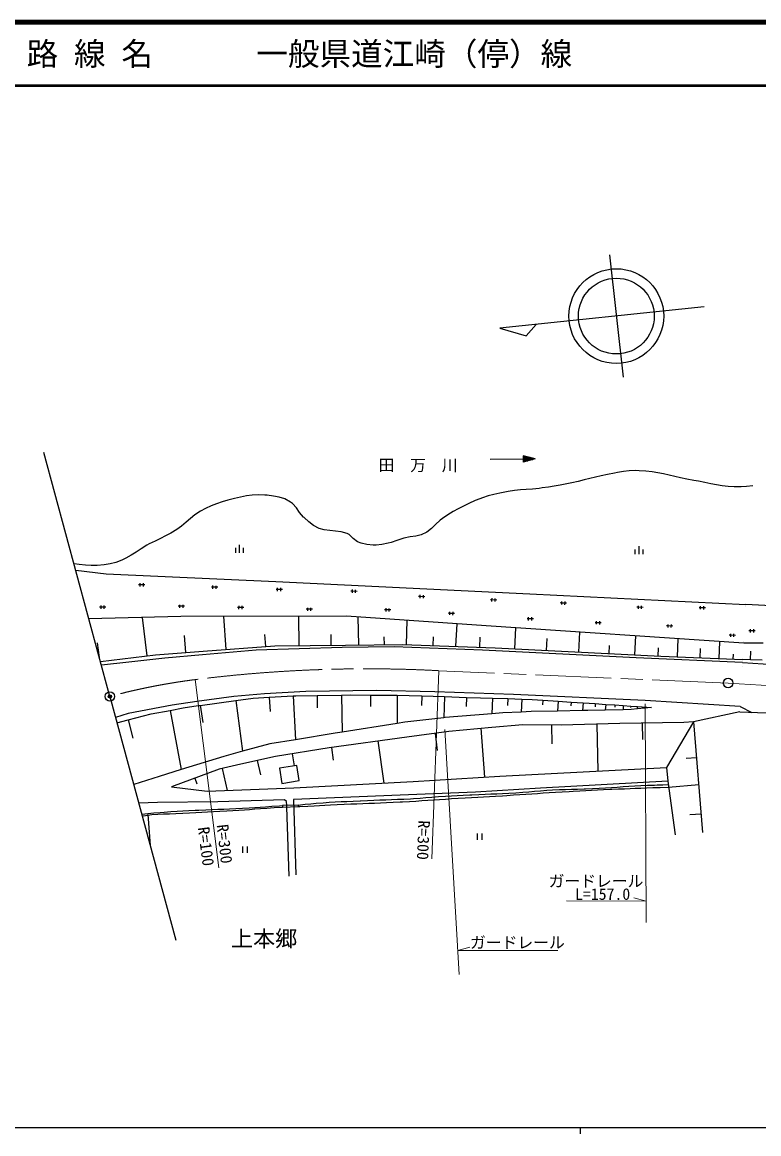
# Model space of a CAD drawing. Units: millimetres, scale not verified. Extents: x 40000 to 680000, y 20000 to 380000.
# Drawn here: x 179675 to 296275, y 204000 to 380000 of the extents above; entities that cross this region are included whole.
import ezdxf
from ezdxf.enums import TextEntityAlignment as Align

# ---------------------------------------------------------------- set-up
doc = ezdxf.new("R2010")
doc.units = ezdxf.units.MM
doc.header["$LTSCALE"] = 1000
doc.header["$PDMODE"] = 32
doc.header["$PDSIZE"] = 500
doc.linetypes.add('CHAIN', pattern=[18.5, 12, -1.5, 3.5, -1.5])
for name, color, linetype, lineweight in [('M-BGD', 7, 'Continuous', 25), ('M-BGD-HTXT', 7, 'Continuous', 13), ('M-BMK', 2, 'CHAIN', 13), ('M-BMK-SRVR', 3, 'Continuous', 25), ('M-STR-HTXT', 7, 'Continuous', 13), ('M-TTL', 2, 'Continuous', 140), ('M-TTL-BAND', 7, 'Continuous', 25), ('M-TTL-LINE', 7, 'Continuous', 50)]:
    doc.layers.add(name, color=color, linetype=linetype, lineweight=lineweight)
for name, color, linetype in [('M-BMK-HTXT', 7, 'Continuous'), ('M-OTRS', 6, 'Continuous'), ('M-TTL-TXT', 7, 'Continuous')]:
    doc.layers.add(name, color=color, linetype=linetype)
doc.styles.add('ＭＳ ゴシック', font='')
doc.styles.get('ＭＳ ゴシック').set_extended_font_data('MS Gothic')

msp = doc.modelspace()

# ---------------------------------------------------------------- linework, layer by layer
at = {"layer": 'M-BGD'}
for p, q in [((272635, 343174), (274812, 323774)), ((287654, 334920), (255294, 331548)), ((255294, 331548), (259475, 330332)), ((259475, 330332), (261016, 332144)), ((193551, 273246), (183107, 311858)), ((253752, 310809), (258967, 310846)), ((260899, 310860), (258963, 311364)), ((258963, 311364), (258971, 310328)), ((259350, 311263), (258964, 311260)), ((258965, 311157), (259738, 311162)), ((260125, 311061), (258966, 311053)), ((258966, 310950), (260512, 310961)), ((260899, 310860), (258967, 310846)), ((258968, 310743), (260513, 310754)), ((260128, 310647), (258968, 310639)), ((258969, 310535), (259742, 310541)), ((259356, 310435), (258970, 310432)), ((260899, 310860), (258971, 310328)), ((213468, 296005), (213468, 296755)), ((214093, 296005), (214093, 297255)), ((214718, 296005), (214718, 296755)), ((276712, 295777), (276712, 296527)), ((277337, 295777), (277337, 297027)), ((277962, 295777), (277962, 296527)), ((188145, 293233), (192973, 292679)), ((192973, 292679), (219832, 291464)), ((198357, 290930), (198107, 290932)), ((198356, 290680), (198357, 290930)), ((198357, 290930), (198359, 291180)), ((199107, 290925), (198357, 290930)), ((198856, 290677), (198857, 290926)), ((198857, 290926), (198859, 291176)), ((209871, 290537), (209621, 290538)), ((209869, 290287), (209871, 290537)), ((209871, 290537), (209873, 290787)), ((210621, 290532), (209871, 290537)), ((210369, 290283), (210371, 290533)), ((210371, 290533), (210373, 290783)), ((219832, 291464), (260053, 289474)), ((220102, 290189), (220104, 290439)), ((220602, 290185), (220604, 290435)), ((220102, 290189), (219852, 290190)), ((220101, 289939), (220102, 290189)), ((220852, 290184), (220102, 290189)), ((220601, 289935), (220602, 290185)), ((231948, 289905), (231699, 289912)), ((231941, 289655), (231948, 289905)), ((231948, 289905), (231956, 290155)), ((232698, 289881), (231948, 289905)), ((232441, 289639), (232448, 289889)), ((232448, 289889), (232456, 290139)), ((242682, 289067), (242432, 289075)), ((242674, 288817), (242682, 289067)), ((242682, 289067), (242690, 289317)), ((243432, 289044), (242682, 289067)), ((243174, 288802), (243182, 289052)), ((243182, 289052), (243190, 289302)), ((254042, 288533), (254050, 288783)), ((254542, 288517), (254549, 288767)), ((260053, 289474), (294247, 287778)), ((192148, 287380), (191898, 287381)), ((192146, 287130), (192148, 287380)), ((192148, 287380), (192150, 287630)), ((192898, 287375), (192148, 287380)), ((192646, 287126), (192648, 287376)), ((192648, 287376), (192650, 287626)), ((204632, 287519), (204382, 287521)), ((204631, 287269), (204632, 287519)), ((204632, 287519), (204634, 287769)), ((205382, 287514), (204632, 287519)), ((205131, 287266), (205132, 287516)), ((205132, 287516), (205134, 287766)), ((213990, 287327), (213740, 287329)), ((213988, 287077), (213990, 287327)), ((213990, 287327), (213992, 287577)), ((214740, 287322), (213990, 287327)), ((214488, 287074), (214490, 287324)), ((214490, 287324), (214492, 287574)), ((224865, 287049), (224615, 287051)), ((224864, 286799), (224865, 287049)), ((224865, 287049), (224867, 287299)), ((225615, 287044), (224865, 287049)), ((225364, 286796), (225365, 287046)), ((225365, 287046), (225367, 287296)), ((237272, 286960), (237022, 286968)), ((237264, 286710), (237272, 286960)), ((237272, 286960), (237279, 287210)), ((238021, 286937), (237272, 286960)), ((237764, 286695), (237771, 286945)), ((237771, 286945), (237779, 287195)), ((254042, 288533), (253792, 288540)), ((254034, 288283), (254042, 288533)), ((254792, 288510), (254042, 288533)), ((254534, 288267), (254542, 288517)), ((265102, 288039), (264853, 288047)), ((265095, 287789), (265102, 288039)), ((265102, 288039), (265110, 288289)), ((265852, 288016), (265102, 288039)), ((265594, 287774), (265602, 288024)), ((265602, 288024), (265610, 288274)), ((277217, 287360), (276967, 287367)), ((277210, 287110), (277217, 287360)), ((277217, 287360), (277225, 287609)), ((277967, 287336), (277217, 287360)), ((277709, 287094), (277717, 287344)), ((277717, 287344), (277725, 287594)), ((287069, 287292), (286819, 287300)), ((287061, 287042), (287069, 287292)), ((287069, 287292), (287077, 287542)), ((287818, 287269), (287069, 287292)), ((287561, 287026), (287569, 287276)), ((287569, 287276), (287576, 287526)), ((294232, 287526), (294232, 287526)), ((317446, 286687), (294247, 287778)), ((204781, 285923), (190222, 285553)), ((199447, 279667), (198735, 285769)), ((231002, 285964), (204781, 285923)), ((211954, 280673), (211568, 285933)), ((223518, 281277), (223471, 285952)), ((253117, 284447), (231002, 285964)), ((232939, 281377), (232881, 285835)), ((240504, 281444), (240636, 285303)), ((247375, 286405), (247125, 286413)), ((247368, 286155), (247375, 286405)), ((247375, 286405), (247383, 286655)), ((248125, 286382), (247375, 286405)), ((247867, 286139), (247875, 286389)), ((247875, 286389), (247883, 286639)), ((259840, 285546), (259591, 285553)), ((259833, 285296), (259840, 285546)), ((259840, 285546), (259848, 285795)), ((260590, 285522), (259840, 285546)), ((260332, 285280), (260340, 285530)), ((260340, 285530), (260348, 285780)), ((270600, 284917), (270608, 285167)), ((271100, 284902), (271107, 285152)), ((248330, 281225), (248505, 284763)), ((293891, 281660), (253117, 284447)), ((257662, 280763), (257828, 284125)), ((267792, 280261), (267950, 283433)), ((270600, 284917), (270350, 284925)), ((270592, 284667), (270600, 284917)), ((271350, 284894), (270600, 284917)), ((271092, 284652), (271100, 284902)), ((281927, 284407), (281677, 284415)), ((281919, 284157), (281927, 284407)), ((281927, 284407), (281934, 284657)), ((282676, 284384), (281927, 284407)), ((282419, 284142), (282426, 284391)), ((282426, 284391), (282434, 284641)), ((294971, 283629), (294721, 283626)), ((294971, 283629), (294968, 283879)), ((295721, 283638), (294971, 283629)), ((294974, 283379), (294971, 283629)), ((295471, 283635), (295468, 283885)), ((295474, 283385), (295471, 283635)), ((191886, 279402), (191615, 281720)), ((205554, 280204), (205356, 282906)), ((218215, 281131), (218074, 283053)), ((228578, 281327), (228561, 283041)), ((237009, 281430), (236992, 282692)), ((244709, 281301), (244756, 282678)), ((252093, 281039), (252172, 282639)), ((262685, 280514), (262780, 282434)), ((276681, 279821), (276830, 282826)), ((283421, 279507), (283540, 282368)), ((289990, 279234), (290101, 281919)), ((291837, 282931), (291587, 282939)), ((291830, 282681), (291837, 282931)), ((291837, 282931), (291845, 283181)), ((292587, 282908), (291837, 282931)), ((292329, 282666), (292337, 282916)), ((292337, 282916), (292345, 283166)), ((296962, 281694), (293891, 281660)), ((293905, 281888), (293904, 281888)), ((200768, 279821), (208336, 280408)), ((216694, 280582), (208238, 279825)), ((208336, 280408), (219681, 281239)), ((230344, 280986), (216694, 280582)), ((219681, 281239), (230854, 281350)), ((238552, 281106), (230344, 280986)), ((230854, 281350), (239851, 281467)), ((252541, 280554), (238552, 281106)), ((239851, 281467), (254557, 280965)), ((276871, 279384), (252541, 280554)), ((254557, 280965), (266097, 280345)), ((266097, 280345), (280775, 279618)), ((272585, 280023), (272648, 281307)), ((280343, 279636), (280397, 280944)), ((286999, 279358), (287061, 280846)), ((292232, 279140), (292267, 279963)), ((294963, 279055), (295028, 280399)), ((192048, 278803), (200768, 279821)), ((196532, 278650), (192207, 278215)), ((202233, 279325), (196532, 278650)), ((208238, 279825), (202233, 279325)), ((293716, 278639), (276871, 279384)), ((280775, 279618), (293741, 279077)), ((293716, 278639), (319243, 276875)), ((294963, 279055), (293741, 279077)), ((293743, 279115), (293743, 279115)), ((296829, 278964), (294963, 279055)), ((293674, 277931), (293675, 277931)), ((193551, 273246), (203996, 234633)), ((213163, 273260), (207326, 272459)), ((218009, 273642), (213163, 273260)), ((213468, 272595), (216233, 272969)), ((216233, 272969), (218787, 273110)), ((224590, 274031), (218009, 273642)), ((218787, 273110), (222543, 273316)), ((218787, 273110), (218911, 270866)), ((222543, 273316), (222994, 273341)), ((222543, 273316), (222924, 266384)), ((222994, 273341), (226342, 273399)), ((235778, 274161), (224590, 274031)), ((226342, 273399), (230218, 273466)), ((226342, 273399), (226376, 271450)), ((230218, 273466), (231718, 273492)), ((230218, 273466), (230319, 267593)), ((231718, 273492), (234829, 273463)), ((234829, 273463), (234812, 271629)), ((234829, 273463), (239048, 273424)), ((244976, 273979), (235778, 274161)), ((239048, 273424), (239006, 268975)), ((239048, 273424), (240956, 273406)), ((240956, 273406), (242919, 273341)), ((242919, 273341), (242868, 271807)), ((242919, 273341), (246524, 273220)), ((257422, 273551), (244976, 273979)), ((246524, 273220), (246412, 269883)), ((246524, 273220), (250027, 273103)), ((250027, 273103), (249978, 271662)), ((250027, 273103), (252221, 273030)), ((252221, 273030), (254101, 272972)), ((254101, 272972), (254025, 270510)), ((254101, 272972), (256534, 272897)), ((256534, 272897), (256501, 271824)), ((256534, 272897), (258749, 272829)), ((278290, 272593), (257422, 273551)), ((258749, 272829), (258686, 270782)), ((258749, 272829), (260400, 272778)), ((203385, 271842), (196421, 270525)), ((203087, 271030), (205164, 271421)), ((207326, 272459), (203385, 271842)), ((205164, 271421), (207537, 271792)), ((207537, 271792), (207863, 271837)), ((207862, 271843), (208285, 269144)), ((207863, 271837), (213468, 272595)), ((213468, 272595), (214556, 264556)), ((260400, 272778), (262108, 272663)), ((262108, 272663), (262060, 271943)), ((262108, 272663), (264501, 272502)), ((264501, 272502), (264395, 270927)), ((264501, 272502), (266586, 272362)), ((266586, 272362), (266544, 271738)), ((266586, 272362), (268475, 272235)), ((268475, 272235), (268392, 270999)), ((268475, 272235), (270387, 272106)), ((271980, 271075), (269213, 271014)), ((270387, 272106), (270354, 271607)), ((270387, 272106), (272042, 271995)), ((272042, 271995), (271980, 271075)), ((274788, 271137), (271980, 271075)), ((272042, 271995), (273487, 271898)), ((273487, 271898), (273465, 271567)), ((273487, 271898), (274833, 271807)), ((274833, 271807), (274788, 271137)), ((276088, 271165), (274788, 271137)), ((274833, 271807), (275996, 271729)), ((275996, 271729), (275981, 271506)), ((275996, 271729), (277085, 271656)), ((277059, 271269), (276088, 271165)), ((277059, 271269), (277085, 271656)), ((279285, 271508), (277059, 271269)), ((277085, 271656), (279285, 271508)), ((293309, 271639), (278290, 272593)), ((293309, 271639), (295186, 270720)), ((196421, 270525), (194451, 269918)), ((194677, 269083), (196457, 269537)), ((196457, 269537), (200106, 270470)), ((196457, 269537), (197196, 266645)), ((200106, 270470), (203087, 271030)), ((203087, 271030), (204849, 261656)), ((246412, 269883), (240270, 269176)), ((246631, 269908), (246412, 269883)), ((254025, 270510), (246631, 269908)), ((255765, 270651), (254025, 270510)), ((258686, 270782), (255765, 270651)), ((260253, 270852), (258686, 270782)), ((264395, 270927), (260253, 270852)), ((268392, 270999), (264395, 270927)), ((269213, 271014), (268392, 270999)), ((293260, 270794), (285944, 269227)), ((293255, 270706), (293255, 270706)), ((293260, 270794), (318832, 269809)), ((230319, 267593), (229233, 267421)), ((239006, 268975), (230319, 267593)), ((240270, 269176), (239006, 268975)), ((247190, 267676), (240558, 266822)), ((254009, 268348), (247190, 267676)), ((252275, 268216), (252866, 260469)), ((258945, 268725), (254009, 268348)), ((265011, 268723), (258945, 268725)), ((263470, 268686), (263541, 265755)), ((274292, 268948), (265011, 268723)), ((270622, 268859), (270802, 261434)), ((284416, 269107), (274292, 268948)), ((277829, 269004), (277869, 266417)), ((285944, 269227), (281670, 262003)), ((285944, 269227), (284416, 269107)), ((285944, 269227), (287390, 251722)), ((222924, 266384), (218875, 265719)), ((229233, 267421), (222924, 266384)), ((240558, 266822), (228268, 265135)), ((235981, 266194), (236897, 259517)), ((245039, 267399), (245388, 264690)), ((214556, 264556), (211597, 263759)), ((218875, 265719), (214556, 264556)), ((228268, 265135), (219789, 263754)), ((222391, 264178), (222705, 262248)), ((228611, 265182), (228889, 263160)), ((211597, 263759), (204849, 261656)), ((214269, 262546), (210853, 261746)), ((219789, 263754), (214269, 262546)), ((216891, 263120), (217392, 260832)), ((223152, 262318), (220392, 261886)), ((223528, 259919), (223152, 262318)), ((286413, 263550), (284797, 263417)), ((201366, 260571), (197329, 259281)), ((204849, 261656), (201366, 260571)), ((210853, 261746), (203313, 258927)), ((211312, 261854), (212132, 258351)), ((220392, 261886), (220768, 259487)), ((241558, 259764), (255299, 260621)), ((255299, 260621), (281670, 262003)), ((281670, 262003), (281855, 259812)), ((203313, 258927), (208973, 258228)), ((206995, 260304), (207337, 259389)), ((208973, 258228), (222685, 258763)), ((220768, 259487), (223528, 259919)), ((222685, 258763), (241558, 259764)), ((261698, 258743), (251411, 258109)), ((281855, 259812), (261698, 258743)), ((281855, 259812), (283056, 251327)), ((286768, 259243), (281991, 258848)), ((239489, 257616), (222632, 256905)), ((251411, 258109), (239489, 257616)), ((201101, 256457), (198116, 256370)), ((210649, 256578), (201101, 256457)), ((221195, 256856), (210649, 256578)), ((223348, 256054), (220880, 255980)), ((220880, 255980), (220889, 255680)), ((223357, 255754), (220889, 255680)), ((221536, 256592), (221195, 256856)), ((221557, 256000), (221536, 256592)), ((221567, 255700), (221557, 256000)), ((221943, 244772), (221567, 255700)), ((222632, 256905), (222963, 245011)), ((223348, 256054), (223357, 255754)), ((199582, 254556), (199936, 249643)), ((287150, 254623), (285341, 254474)), ((251697, 251537), (251697, 250537)), ((252447, 251537), (252447, 250537)), ((214549, 249486), (214549, 248486)), ((215299, 249486), (215299, 248486))]:
    msp.add_line(p, q, dxfattribs=at)
for points in [[(295340, 306579), (294311, 306471), (293490, 306438), (292397, 306428), (291405, 306486), (290478, 306598), (289582, 306751), (288682, 306931), (287743, 307124), (286730, 307316), (285988, 307438), (284902, 307626), (283902, 307836), (282965, 308057), (282067, 308277), (281186, 308486), (280297, 308674), (279376, 308828), (278401, 308938), (277347, 308993), (276823, 308997), (275775, 308961), (274856, 308867), (273895, 308711), (273414, 308621), (272327, 308403), (271340, 308185), (270418, 307968), (269528, 307749), (268634, 307528), (267701, 307304), (266694, 307077), (265866, 306903), (264813, 306697), (263882, 306535), (262970, 306394), (261974, 306253), (261501, 306187), (260430, 306069), (259473, 306004), (258562, 305950), (257627, 305867), (256600, 305714), (256320, 305659), (255260, 305445), (254321, 305240), (253435, 305009), (252535, 304717), (251555, 304326), (251401, 304258), (250401, 303810), (249506, 303390), (248679, 302970), (247880, 302520), (247070, 302014), (246210, 301422), (245835, 301149), (245079, 300480), (244444, 299832), (243733, 299275), (242831, 298838), (241961, 298633), (241064, 298507), (240081, 298313), (239919, 298267), (238961, 297941), (238074, 297642), (237608, 297527), (236614, 297322), (235681, 297220), (235229, 297217), (234215, 297291), (233310, 297505), (232755, 297713), (232039, 298263), (231427, 298874), (231130, 299034), (230159, 299324), (229259, 299437), (228377, 299496), (227461, 299623), (226683, 299851), (225777, 300304), (225060, 300868), (224322, 301555), (224228, 301641), (223576, 302390), (223075, 303125), (222455, 303804), (222152, 304027), (221240, 304523), (220366, 304817), (219462, 304982), (218460, 305091), (218102, 305127), (217039, 305184), (216096, 305134), (215193, 304998), (214252, 304793), (213304, 304564), (212249, 304304), (211308, 304048), (210432, 303766), (209572, 303428), (208679, 303004), (207908, 302584), (207025, 302007), (206297, 301418), (205621, 300816), (204894, 300202), (204142, 299661), (203221, 299100), (202372, 298651), (201548, 298256), (200702, 297858), (199786, 297397), (199392, 297184), (198478, 296636), (197692, 296114), (196929, 295615), (196085, 295135), (195442, 294831), (194477, 294477), (193580, 294267), (192624, 294106), (191548, 293984), (190586, 293971), (189665, 294033), (188714, 294135), (187877, 294223)], [(223348, 256054), (224491, 256174), (225346, 256254), (226191, 256327), (227293, 256417), (228290, 256488), (229226, 256544), (230140, 256591), (231075, 256634), (232072, 256680), (233172, 256732), (233211, 256734), (234324, 256785), (235345, 256826), (236302, 256859), (237223, 256890), (238139, 256921), (239079, 256956), (240070, 257001), (241144, 257057), (241590, 257083), (242652, 257155), (243584, 257228), (244517, 257303), (245573, 257378), (246657, 257445), (247621, 257500), (248537, 257548), (249481, 257594), (250525, 257646), (250838, 257662), (251941, 257716), (252940, 257761), (253876, 257801), (254791, 257840), (255727, 257884), (256726, 257938), (257814, 258003), (258905, 258081), (259879, 258161), (260797, 258243), (261720, 258322), (262707, 258399), (263646, 258459), (264729, 258510), (265691, 258537), (266608, 258554), (267556, 258574), (268609, 258610), (268836, 258620), (269963, 258675), (271016, 258732), (272009, 258790), (272960, 258849), (273884, 258907), (274797, 258964), (275715, 259021), (276654, 259075), (277631, 259126), (278661, 259174), (279760, 259218), (280175, 259233), (281095, 259265), (281929, 259289)], [(281991, 258848), (280645, 258799), (279491, 258758), (278484, 258721), (277580, 258687), (276733, 258654), (275899, 258621), (275034, 258585), (274091, 258543), (273026, 258496), (272821, 258486), (271721, 258437), (270730, 258393), (269800, 258350), (268884, 258307), (267934, 258258), (266902, 258201), (266264, 258164), (265140, 258096), (264095, 258031), (263110, 257967), (262168, 257905), (261249, 257843), (260336, 257781), (259410, 257718), (258453, 257654), (257446, 257588), (256371, 257519), (255694, 257478), (254602, 257413), (253625, 257360), (252704, 257313), (251779, 257265), (250793, 257212), (249807, 257154), (248684, 257085), (247642, 257017), (246661, 256951), (245722, 256887), (244805, 256823), (243891, 256761), (242961, 256699), (241995, 256637), (240974, 256575), (239878, 256513), (239515, 256494), (238393, 256437), (237353, 256389), (236375, 256348), (235438, 256312), (234521, 256278), (233604, 256245), (232666, 256211), (231687, 256172), (230647, 256128), (229537, 256076), (228480, 256024), (227583, 255980), (226747, 255938), (225875, 255892), (224867, 255837), (223625, 255769), (223357, 255754)], [(198598, 254588), (199564, 254715), (200499, 254801), (201505, 254878), (202138, 254929), (203224, 255016), (204191, 255081), (205109, 255134), (206044, 255182), (207065, 255232), (207619, 255259), (208722, 255311), (209720, 255351), (210655, 255385), (211570, 255417), (212508, 255452), (213512, 255497), (214533, 255550), (215594, 255610), (216497, 255664), (217335, 255719), (218200, 255779), (219184, 255851), (220379, 255942), (220880, 255980)], [(220889, 255680), (219549, 255586), (218407, 255505), (217413, 255436), (216519, 255374), (215679, 255318), (214843, 255263), (213963, 255207), (212993, 255147), (212050, 255090), (210947, 255026), (209949, 254970), (209014, 254920), (208099, 254872), (207163, 254822), (206164, 254767), (205081, 254703), (203983, 254649), (202992, 254617), (202062, 254588), (201146, 254546), (200198, 254474), (199169, 254354), (198681, 254282)]]:
    msp.add_lwpolyline(points, dxfattribs=at)
for radius in [7500, 6000]:
    msp.add_circle((273724, 333468), radius, dxfattribs=at)
at = {"layer": 'M-BGD-HTXT'}
for p, q in [((245636, 277326), (244531, 247545)), ((207028, 275906), (210796, 246108))]:
    msp.add_line(p, q, dxfattribs=at)
at = {"layer": 'M-BMK'}
for p, q in [((291410, 275373), (245636, 277326)), ((319050, 273550), (291410, 275373))]:
    msp.add_line(p, q, dxfattribs=at)
for centre, radius, start, end in [((234287, 60376), 217247, 93.51552, 97.20819), ((234287, 60376), 217247, 87.00535, 93.51552), ((219460, 177464), 99224, 97.19775, 105.13611)]:
    msp.add_arc(centre, radius, start, end, dxfattribs=at)
at = {"layer": 'M-BMK-SRVR'}
for centre in [(291410, 275373), (193551, 273246)]:
    msp.add_circle(centre, 750, dxfattribs=at)
at = {"layer": 'M-OTRS'}
for p in [(193551, 273246), (193553, 273245)]:
    msp.add_point(p, dxfattribs=at)
at = {"layer": 'M-STR-HTXT'}
for p, q in [((278440, 237440), (278307, 272084)), ((248849, 229242), (246584, 268032)), ((278427, 240812), (276498, 241340)), ((278427, 240812), (265814, 240879)), ((248629, 233012), (250560, 233532)), ((248629, 233012), (264478, 233033))]:
    msp.add_line(p, q, dxfattribs=at)
at = {"layer": 'M-TTL'}
msp.add_line((680000, 380000), (40000, 380000), dxfattribs=at)
at = {"layer": 'M-TTL-BAND'}
for p, q in [((40000, 205000), (579000, 205000)), ((268000, 205000), (268000, 204000))]:
    msp.add_line(p, q, dxfattribs=at)
at = {"layer": 'M-TTL-LINE'}
msp.add_line((40000, 370000), (680000, 370000), dxfattribs=at)

# ---------------------------------------------------------------- texts
at = {"layer": 'M-BGD', "style": 'ＭＳ ゴシック'}
msp.add_text('田\u3000万\u3000川', height=1833, dxfattribs=at).set_placement((242341, 309861), align=Align.MIDDLE_CENTER)
at = {"layer": 'M-BGD-HTXT', "style": 'ＭＳ ゴシック'}
for s, rotation, p in [('R=300', 267.839, (243188, 250497)), ('R=100', 277.374, (208771, 249507)), ('R=300', 276.309, (211711, 249903))]:
    msp.add_text(s, height=1833, rotation=rotation, dxfattribs=at).set_placement(p, align=Align.MIDDLE_CENTER)
at = {"layer": 'M-BMK-HTXT', "style": 'ＭＳ ゴシック'}
msp.add_text('上本郷', height=2566, dxfattribs=at).set_placement((217962, 234895), align=Align.MIDDLE_CENTER)
at = {"layer": 'M-STR-HTXT', "style": 'ＭＳ ゴシック'}
for s, p in [('ガードレール', (270514, 244015)), ('L=157.0', (271557, 241954)), ('ガードレール', (258066, 234286))]:
    msp.add_text(s, height=1833, dxfattribs=at).set_placement(p, align=Align.MIDDLE_CENTER)
at = {"layer": 'M-TTL-TXT', "style": 'ＭＳ ゴシック'}
for s, p in [('路 線 名', (180380, 375000)), ('一般県道江崎（停）線', (216734, 375000))]:
    msp.add_text(s, height=3666, dxfattribs=at).set_placement(p, align=Align.MIDDLE_LEFT)

doc.saveas('drawing.dxf')
